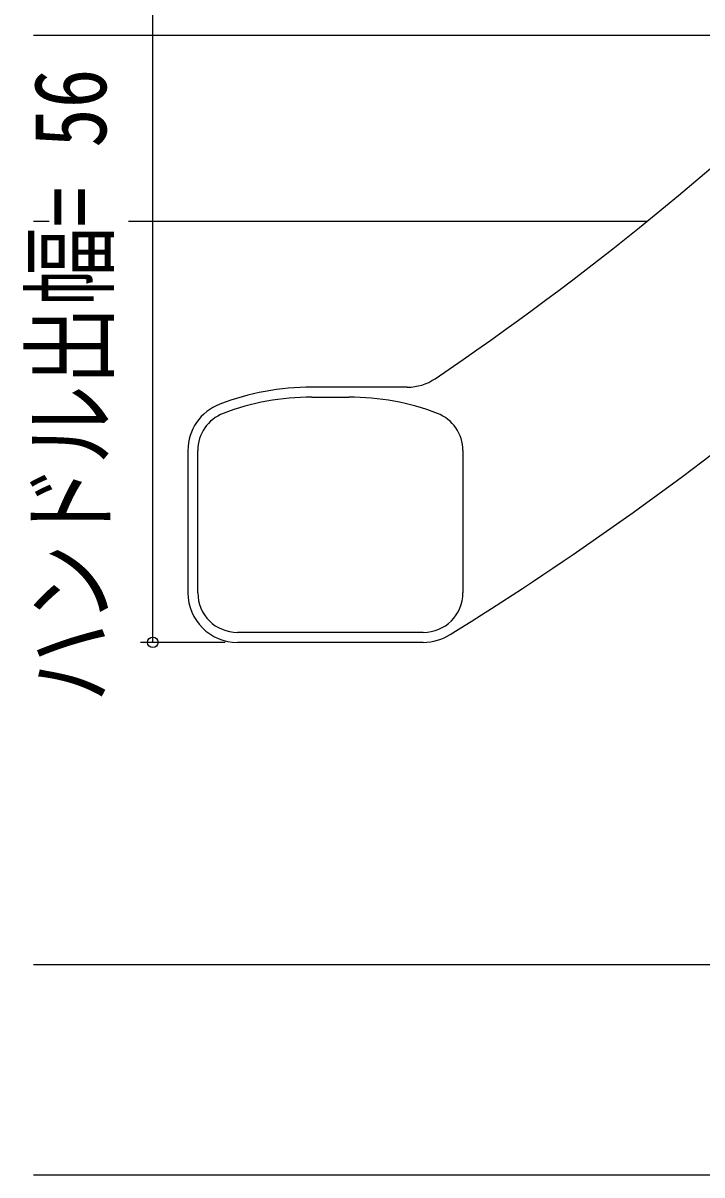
# Model space of a CAD drawing. Units: millimetres, scale not verified. Extents: x -693 to 693, y -1120 to 1122.
# Drawn here: x 246.4 to 301.2, y 247.8 to 340.8 of the extents above; entities that cross this region are included whole.
import ezdxf
from ezdxf.enums import TextEntityAlignment as Align

# ---------------------------------------------------------------- set-up
doc = ezdxf.new("R2010")
doc.units = ezdxf.units.MM
doc.header["$LTSCALE"] = 5
for name, color, linetype in [('0-5_YKK_12', 2, 'Continuous'), ('0-6_YKK_13', 4, 'Continuous'), ('0-8_YKK_D', 6, 'Continuous')]:
    doc.layers.add(name, color=color, linetype=linetype)
doc.styles.add('ＭＳ ゴシック', font='')
doc.styles.get('ＭＳ ゴシック').set_extended_font_data('MS Gothic')

msp = doc.modelspace()

# ---------------------------------------------------------------- linework, layer by layer
at = {"layer": '0-5_YKK_12'}
for p, q in [((313.603, 339.771), (247.27, 339.771)), ((247.27, 324.771), (248.532, 324.771)), ((254.929, 324.771), (296.803, 324.771)), ((247.27, 264.771), (359.732, 264.771)), ((247.27, 247.774), (359.734, 247.774))]:
    msp.add_line(p, q, dxfattribs=at)
at = {"layer": '0-6_YKK_13'}
for p, q in [((277.437, 311.373), (269.729, 311.373)), ((269.729, 310.573), (272.729, 310.573)), ((259.729, 306.265), (259.729, 294.773)), ((260.529, 294.773), (260.529, 306.265)), ((281.929, 306.265), (281.929, 294.773)), ((278.729, 291.573), (263.729, 291.573)), ((278.729, 290.773), (263.729, 290.773))]:
    msp.add_line(p, q, dxfattribs=at)
for centre, radius, start, end in [((143.548, 513.349), 243, 304.07005, 314.38695), ((143.548, 513.349), 261, 301.75395, 315.59682), ((277.437, 315.373), 4, 270, 304.07005), ((269.729, 290.573), 20.8, 90, 110.92483), ((263.729, 306.265), 4, 110.92483, 180), ((269.729, 290.573), 20, 90, 110.92483), ((272.729, 290.573), 20, 69.07517, 90), ((263.729, 306.265), 3.2, 110.92483, 180), ((278.729, 306.265), 3.2, 360, 69.07517), ((263.729, 294.773), 4, 180, 270), ((263.729, 294.773), 3.2, 180, 270), ((278.729, 294.773), 3.2, 270, 360), ((278.729, 294.773), 4, 270, 302.96487)]:
    msp.add_arc(centre, radius, start, end, dxfattribs=at)
at = {"layer": '0-8_YKK_D'}
for p, q in [((256.896, 290.773), (256.896, 346.773)), ((262.729, 290.773), (255.896, 290.773))]:
    msp.add_line(p, q, dxfattribs=at)
msp.add_circle((256.896, 290.773), 0.425, dxfattribs=at)

# ---------------------------------------------------------------- texts
at = {"layer": '0-8_YKK_D', "style": 'ＭＳ ゴシック', "width": 0.8}
msp.add_text('ハンドル出幅= 56', height=5.865, rotation=90, dxfattribs=at).set_placement((254.896, 285.92), align=Align.BOTTOM_LEFT)

doc.saveas('drawing.dxf')
